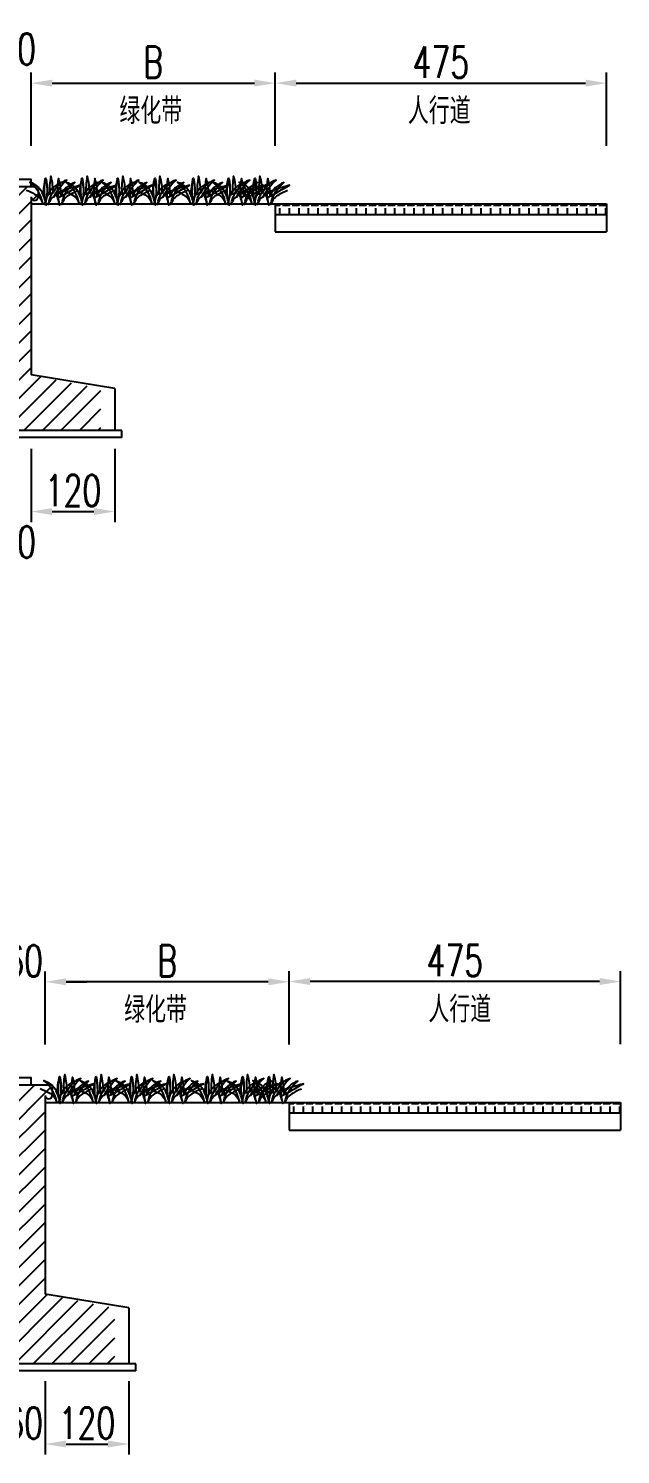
# Model space of a CAD drawing. Header units: millimetres. Extents: x -24222 to 32035, y -74604 to 14337.
# Drawn here: x 2894 to 3743, y 12237 to 14283 of the extents above; entities that cross this region are included whole.
import ezdxf
from ezdxf.enums import TextEntityAlignment as Align

# ---------------------------------------------------------------- set-up
doc = ezdxf.new("R2010")
doc.units = ezdxf.units.MM
doc.header["$LTSCALE"] = 0.25
doc.header["$MEASUREMENT"] = 0
for name, color, linetype in [('3', 3, 'Continuous'), ('填充', 8, 'Continuous'), ('文字', 7, 'Continuous'), ('标注', 7, 'Continuous'), ('次轮廓线', 7, 'Continuous'), ('轮廓线', 1, 'Continuous')]:
    doc.layers.add(name, color=color, linetype=linetype)
doc.styles.get("Standard").update_dxf_attribs({"font": 'simplex1.shx', "width": 0.7, "bigfont": 'hztxt.shx'})
doc.dimstyles.new('150', dxfattribs={"dimscale": 15, "dimtxt": 3, "dimasz": 2, "dimexe": 1, "dimexo": 1, "dimgap": 0.5, "dimtad": 1, "dimdec": 1, "dimdsep": 46, "dimtxsty": 'Standard', "dimcen": 0.5, "dimadec": 0, "dimazin": 0, "dimtfac": 1, "dimtdec": 1, "dimtofl": 0, "dimtmove": 2, "dimatfit": 3, "dimfxl": 0, "dimtolj": 1, "dimtzin": 0, "dimarcsym": 0})

# ---------------------------------------------------------------- blocks, each defined once
blk = doc.blocks.new('*D115')
at = {"layer": 'Defpoints', "color": 0}
for p in [(2857.9, 12527.4), (2917.9, 12467.4), (2917.9, 12252.2)]:
    blk.add_point(p, dxfattribs=at)
at = {"layer": '标注', "color": 0, "lineweight": -2}
for p, q in [((2857.9, 12342.2), (2857.9, 12237.2)), ((2917.9, 12342.2), (2917.9, 12237.2)), ((2827.9, 12252.2), (2797.9, 12252.2)), ((2947.9, 12252.2), (2977.9, 12252.2))]:
    blk.add_line(p, q, dxfattribs=at)
at = {"layer": '标注', "color": 0}
for points in [[(2827.9, 12257.2), (2827.9, 12247.2), (2857.9, 12252.2)], [(2947.9, 12257.2), (2947.9, 12247.2), (2917.9, 12252.2)]]:
    blk.add_solid(points, dxfattribs=at)
at = {"layer": '标注', "color": 0, "insert": (2887.9, 12282.2), "char_height": 45, "attachment_point": 5}
blk.add_mtext('\\A1;60', dxfattribs=at)
blk = doc.blocks.new('*D116')
at = {"layer": 'Defpoints', "color": 0}
for p in [(2917.9, 12467.4), (3037.9, 12367.4), (3037.9, 12252.2)]:
    blk.add_point(p, dxfattribs=at)
at = {"layer": '标注', "color": 0, "lineweight": -2}
for p, q in [((2917.9, 12342.2), (2917.9, 12237.2)), ((3037.9, 12342.2), (3037.9, 12237.2)), ((2947.9, 12252.2), (3007.9, 12252.2))]:
    blk.add_line(p, q, dxfattribs=at)
at = {"layer": '标注', "color": 0}
for points in [[(2947.9, 12257.2), (2947.9, 12247.2), (2917.9, 12252.2)], [(3007.9, 12257.2), (3007.9, 12247.2), (3037.9, 12252.2)]]:
    blk.add_solid(points, dxfattribs=at)
at = {"layer": '标注', "color": 0, "insert": (2977.9, 12282.2), "char_height": 45, "attachment_point": 5}
blk.add_mtext('\\A1;120', dxfattribs=at)
blk = doc.blocks.new('*D122')
at = {"layer": 'Defpoints', "color": 0}
for p in [(2917.9, 12915.3), (2857.9, 12537.4), (2917.9, 12467.4)]:
    blk.add_point(p, dxfattribs=at)
at = {"layer": '标注', "color": 0, "lineweight": -2}
for p, q in [((2857.9, 12825.3), (2857.9, 12930.3)), ((2917.9, 12825.3), (2917.9, 12930.3)), ((2827.9, 12915.3), (2797.9, 12915.3)), ((2947.9, 12915.3), (2977.9, 12915.3))]:
    blk.add_line(p, q, dxfattribs=at)
at = {"layer": '标注', "color": 0}
for points in [[(2827.9, 12920.3), (2827.9, 12910.3), (2857.9, 12915.3)], [(2947.9, 12920.3), (2947.9, 12910.3), (2917.9, 12915.3)]]:
    blk.add_solid(points, dxfattribs=at)
at = {"layer": '标注', "color": 0, "insert": (2887.9, 12945.3), "char_height": 45, "attachment_point": 5}
blk.add_mtext('\\A1;60', dxfattribs=at)
blk = doc.blocks.new('*D90')
at = {"color": 0, "lineweight": -2}
for p, q in [((3267.9, 12825.7), (3267.9, 12930.7)), ((3742.9, 12825.7), (3742.9, 12930.7)), ((3712.9, 12915.7), (3297.9, 12915.7))]:
    blk.add_line(p, q, dxfattribs=at)
at = {"color": 0}
for points in [[(3297.9, 12920.7), (3297.9, 12910.7), (3267.9, 12915.7)], [(3712.9, 12920.7), (3712.9, 12910.7), (3742.9, 12915.7)]]:
    blk.add_solid(points, dxfattribs=at)
at = {"layer": 'Defpoints', "color": 0}
for p in [(3267.9, 12915.7), (3267.9, 12742.4), (3742.9, 12742.4)]:
    blk.add_point(p, dxfattribs=at)
at = {"color": 0, "insert": (3505.4, 12945.7), "char_height": 45, "attachment_point": 5}
blk.add_mtext('\\A1;475', dxfattribs=at)
blk = doc.blocks.new('*D91')
at = {"color": 0, "lineweight": -2}
for p, q in [((2917.9, 12825.3), (2917.9, 12930.3)), ((3267.9, 12825.3), (3267.9, 12930.3)), ((3237.9, 12915.3), (2947.9, 12915.3))]:
    blk.add_line(p, q, dxfattribs=at)
at = {"color": 0}
for points in [[(2947.9, 12920.3), (2947.9, 12910.3), (2917.9, 12915.3)], [(3237.9, 12920.3), (3237.9, 12910.3), (3267.9, 12915.3)]]:
    blk.add_solid(points, dxfattribs=at)
at = {"layer": 'Defpoints', "color": 0}
for p in [(2917.9, 12915.3), (2917.9, 12742.4), (3267.9, 12742.4)]:
    blk.add_point(p, dxfattribs=at)
at = {"color": 0, "insert": (3092.9, 12945.3), "char_height": 45, "attachment_point": 5}
blk.add_mtext('\\A1;B', dxfattribs=at)
blk = doc.blocks.new('*D98')
at = {"layer": 'Defpoints', "color": 0}
for p in [(2857.9, 13846.2), (2897.9, 13786.2), (2897.9, 13589.9)]:
    blk.add_point(p, dxfattribs=at)
at = {"layer": '标注', "color": 0, "lineweight": -2}
for p, q in [((2857.9, 13679.9), (2857.9, 13574.9)), ((2897.9, 13679.9), (2897.9, 13574.9)), ((2827.9, 13589.9), (2797.9, 13589.9)), ((2927.9, 13589.9), (2957.9, 13589.9))]:
    blk.add_line(p, q, dxfattribs=at)
at = {"layer": '标注', "color": 0}
for points in [[(2827.9, 13594.9), (2827.9, 13584.9), (2857.9, 13589.9)], [(2927.9, 13594.9), (2927.9, 13584.9), (2897.9, 13589.9)]]:
    blk.add_solid(points, dxfattribs=at)
at = {"layer": '标注', "color": 0, "insert": (2877.9, 13546.2), "char_height": 45, "attachment_point": 5}
blk.add_mtext('\\A1;40', dxfattribs=at)
blk = doc.blocks.new('*D99')
at = {"layer": 'Defpoints', "color": 0}
for p in [(2897.9, 13786.2), (3017.9, 13706.2), (3017.9, 13589.9)]:
    blk.add_point(p, dxfattribs=at)
at = {"layer": '标注', "color": 0, "lineweight": -2}
for p, q in [((2897.9, 13679.9), (2897.9, 13574.9)), ((3017.9, 13679.9), (3017.9, 13574.9)), ((2927.9, 13589.9), (2987.9, 13589.9))]:
    blk.add_line(p, q, dxfattribs=at)
at = {"layer": '标注', "color": 0}
for points in [[(2927.9, 13594.9), (2927.9, 13584.9), (2897.9, 13589.9)], [(2987.9, 13594.9), (2987.9, 13584.9), (3017.9, 13589.9)]]:
    blk.add_solid(points, dxfattribs=at)
at = {"layer": '标注', "color": 0, "insert": (2957.9, 13619.9), "char_height": 45, "attachment_point": 5}
blk.add_mtext('\\A1;120', dxfattribs=at)
blk = doc.blocks.new('*D105')
at = {"layer": 'Defpoints', "color": 0}
for p in [(2897.9, 14204.5), (2857.9, 13856.2), (2897.9, 13786.2)]:
    blk.add_point(p, dxfattribs=at)
at = {"layer": '标注', "color": 0, "lineweight": -2}
for p, q in [((2857.9, 14114.5), (2857.9, 14219.5)), ((2897.9, 14114.5), (2897.9, 14219.5)), ((2827.9, 14204.5), (2797.9, 14204.5)), ((2927.9, 14204.5), (2957.9, 14204.5))]:
    blk.add_line(p, q, dxfattribs=at)
at = {"layer": '标注', "color": 0}
for points in [[(2827.9, 14209.5), (2827.9, 14199.5), (2857.9, 14204.5)], [(2927.9, 14209.5), (2927.9, 14199.5), (2897.9, 14204.5)]]:
    blk.add_solid(points, dxfattribs=at)
at = {"layer": '标注', "color": 0, "insert": (2877.9, 14253.3), "char_height": 45, "attachment_point": 5}
blk.add_mtext('\\A1;40', dxfattribs=at)
blk = doc.blocks.new('*D125')
at = {"layer": 'Defpoints', "color": 0}
for p in [(3247.9, 14204.5), (2897.9, 14056.2), (3247.9, 14031.2)]:
    blk.add_point(p, dxfattribs=at)
at = {"layer": '标注', "color": 0, "lineweight": -2}
for p, q in [((2897.9, 14114.5), (2897.9, 14219.5)), ((3247.9, 14114.5), (3247.9, 14219.5)), ((2927.9, 14204.5), (3217.9, 14204.5))]:
    blk.add_line(p, q, dxfattribs=at)
at = {"layer": '标注', "color": 0}
for points in [[(2927.9, 14209.5), (2927.9, 14199.5), (2897.9, 14204.5)], [(3217.9, 14209.5), (3217.9, 14199.5), (3247.9, 14204.5)]]:
    blk.add_solid(points, dxfattribs=at)
at = {"layer": '标注', "color": 0, "insert": (3072.9, 14234.5), "char_height": 45, "attachment_point": 5}
blk.add_mtext('\\A1;B', dxfattribs=at)
blk = doc.blocks.new('*D126')
at = {"layer": 'Defpoints', "color": 0}
for p in [(3722.9, 14204.5), (3247.9, 14031.2), (3722.9, 14031.2)]:
    blk.add_point(p, dxfattribs=at)
at = {"layer": '标注', "color": 0, "lineweight": -2}
for p, q in [((3247.9, 14114.5), (3247.9, 14219.5)), ((3722.9, 14114.5), (3722.9, 14219.5)), ((3277.9, 14204.5), (3692.9, 14204.5))]:
    blk.add_line(p, q, dxfattribs=at)
at = {"layer": '标注', "color": 0}
for points in [[(3277.9, 14209.5), (3277.9, 14199.5), (3247.9, 14204.5)], [(3692.9, 14209.5), (3692.9, 14199.5), (3722.9, 14204.5)]]:
    blk.add_solid(points, dxfattribs=at)
at = {"layer": '标注', "color": 0, "insert": (3485.4, 14234.5), "char_height": 45, "attachment_point": 5}
blk.add_mtext('\\A1;475', dxfattribs=at)

msp = doc.modelspace()

# ---------------------------------------------------------------- hatches: boundary and pattern name
at = {"layer": '填充'}
h = msp.add_hatch(dxfattribs=at)
h.set_pattern_fill('ANSI31', color=256, scale=150, style=0)
h.paths.add_polyline_path([(2997.868, 13766.236), (2897.868, 13786.236), (2897.868, 14041.236, 1), (2907.868, 14041.236), (2907.868, 14049.309, 0.04363622), (2902.75, 14056.236), (2897.868, 14056.236), (2857.868, 14056.236), (2857.868, 13877.419, -0.15786836), (2875.9, 13821.734, -0.72823779), (2703.796, 13766.236), (1482.868, 13766.236), (1482.868, 13706.236), (2997.868, 13706.236)])
h.paths.add_polyline_path([(2875.9, 13821.734, 0.15786836), (2857.868, 13877.419), (2857.868, 13846.236), (2847.868, 13846.236), (2838.88, 13766.236), (2703.796, 13766.236, 0.72823779)], flags=17)
h = msp.add_hatch(dxfattribs=at)
h.set_pattern_fill('ANGLE', color=256, scale=50, style=0)
h.set_pattern_definition([(180, (2965.737, 9381.389), (0, 13.75), [10, -3.75]), (90, (2965.737, 9381.389), (13.75, 8e-16), [10, -3.75])])
h.paths.add_polyline_path([(3247.868, 14031.236), (3247.868, 14016.236), (3722.868, 14016.236), (3722.868, 14031.236)])
h = msp.add_hatch(dxfattribs=at)
h.set_pattern_fill('ANSI31', color=256, scale=150, style=0)
h.paths.add_polyline_path([(3017.868, 12447.365), (2917.868, 12467.365), (2917.868, 12752.365, 1), (2927.868, 12752.365), (2927.868, 12760.439, 0.04363622), (2922.75, 12767.365), (2917.868, 12767.365), (2857.868, 12767.365), (2857.868, 12558.548, -0.15786836), (2875.9, 12502.864, -0.72823779), (2703.796, 12447.365), (1482.868, 12447.365), (1482.868, 12367.365), (3017.868, 12367.365)])
h.paths.add_polyline_path([(2875.9, 12502.864, 0.15786836), (2857.868, 12558.548), (2857.868, 12527.365), (2847.868, 12527.365), (2838.88, 12447.365), (2703.796, 12447.365, 0.72823779)], flags=17)
h = msp.add_hatch(dxfattribs=at)
h.set_pattern_fill('ANGLE', color=256, scale=50, style=0)
h.set_pattern_definition([(180, (2985.737, 8092.519), (0, 13.75), [10, -3.75]), (90, (2985.737, 8092.519), (13.75, 8e-16), [10, -3.75])])
h.paths.add_polyline_path([(3267.868, 12742.365), (3267.868, 12727.365), (3742.868, 12727.365), (3742.868, 12742.365)])

# ---------------------------------------------------------------- linework, layer by layer
for p, q in [((3247.868, 14016.236), (3722.868, 14016.236)), ((3247.868, 13991.236), (3722.868, 13991.236)), ((3267.868, 12727.365), (3742.868, 12727.365)), ((3267.868, 12702.365), (3742.868, 12702.365))]:
    msp.add_line(p, q)
for points in [[(2897.868, 14056.236), (2897.868, 14066.236), (2857.868, 14066.236), (2857.868, 14056.236)], [(2897.868, 12767.365), (2897.868, 12777.365), (2857.868, 12777.365), (2857.868, 12767.365)]]:
    msp.add_lwpolyline(points)
at = {"layer": '3', "color": 9}
for points in [[(2890.855, 14051.067, -0.0394978), (2902.561, 14045.397, -0.23208696), (2914.53, 14031.236, 0.19118665), (2895.937, 14062.616, -0.22671949), (2915.891, 14043.585, -0.09120295), (2919.065, 14068.28, -0.12390744), (2917.574, 14030.447, -0.06249468), (2923.369, 14048.37)], [(2946.264, 14050.231, 0.0394978), (2934.559, 14044.562, 0.23208696), (2922.589, 14030.4, -0.19118665), (2941.183, 14061.781, 0.22671949), (2921.229, 14042.749, 0.09120295), (2918.054, 14067.445, 0.12390744), (2919.546, 14029.611, 0.06249468), (2913.751, 14047.534)], [(2936.842, 14040.446, 0.01337501), (2968.191, 14057.97, 0.00149199), (2936.445, 14048.228, 0.302407), (2930.55, 14040.978, -0.10639958), (2949.143, 14065.447, 0.22671949), (2929.189, 14046.416, 0.09120295), (2926.015, 14071.111, 0.07428197), (2924.816, 14044.125)], [(2965.431, 14050.231, 0.0394978), (2953.726, 14044.562, 0.23208696), (2941.756, 14030.4, -0.19118665), (2960.35, 14061.781, 0.22671949), (2940.396, 14042.749, 0.09120295), (2937.221, 14067.445, 0.12390744), (2938.713, 14029.611, 0.06249468), (2932.918, 14047.534)], [(2943.014, 14051.067, -0.0394978), (2954.72, 14045.397, -0.23208696), (2966.689, 14031.236, 0.19118665), (2948.095, 14062.616, -0.22671949), (2968.049, 14043.585, -0.09120295), (2971.224, 14068.28, -0.12390744), (2969.733, 14030.447, -0.06249468), (2975.527, 14048.37)], [(2998.423, 14050.231, 0.0394978), (2986.717, 14044.562, 0.23208696), (2974.748, 14030.4, -0.19118665), (2993.342, 14061.781, 0.22671949), (2973.387, 14042.749, 0.09120295), (2970.213, 14067.445, 0.12390744), (2971.704, 14029.611, 0.06249468), (2965.909, 14047.534)], [(2989, 14040.446, 0.01337501), (3020.349, 14057.97, 0.00149199), (2988.604, 14048.228, 0.302407), (2982.708, 14040.978, -0.10639958), (3001.302, 14065.447, 0.22671949), (2981.348, 14046.416, 0.09120295), (2978.173, 14071.111, 0.07428197), (2976.975, 14044.125)], [(3017.59, 14050.231, 0.0394978), (3005.884, 14044.562, 0.23208696), (2993.915, 14030.4, -0.19118665), (3012.509, 14061.781, 0.22671949), (2992.554, 14042.749, 0.09120295), (2989.38, 14067.445, 0.12390744), (2990.871, 14029.611, 0.06249468), (2985.077, 14047.534)], [(2994.163, 14051.067, -0.0394978), (3005.868, 14045.397, -0.23208696), (3017.838, 14031.236, 0.19118665), (2999.244, 14062.616, -0.22671949), (3019.198, 14043.585, -0.09120295), (3022.373, 14068.28, -0.12390744), (3020.881, 14030.447, -0.06249468), (3026.676, 14048.37)], [(3049.572, 14050.231, 0.0394978), (3037.866, 14044.562, 0.23208696), (3025.897, 14030.4, -0.19118665), (3044.49, 14061.781, 0.22671949), (3024.536, 14042.749, 0.09120295), (3021.362, 14067.445, 0.12390744), (3022.853, 14029.611, 0.06249468), (3017.058, 14047.534)], [(3040.149, 14040.446, 0.01337501), (3071.498, 14057.97, 0.00149199), (3039.753, 14048.228, 0.302407), (3033.857, 14040.978, -0.10639958), (3052.451, 14065.447, 0.22671949), (3032.496, 14046.416, 0.09120295), (3029.322, 14071.111, 0.07428197), (3028.124, 14044.125)], [(3068.739, 14050.231, 0.0394978), (3057.033, 14044.562, 0.23208696), (3045.064, 14030.4, -0.19118665), (3063.657, 14061.781, 0.22671949), (3043.703, 14042.749, 0.09120295), (3040.529, 14067.445, 0.12390744), (3042.02, 14029.611, 0.06249468), (3036.225, 14047.534)], [(3047.455, 14051.067, -0.0394978), (3059.16, 14045.397, -0.23208696), (3071.13, 14031.236, 0.19118665), (3052.536, 14062.616, -0.22671949), (3072.49, 14043.585, -0.09120295), (3075.665, 14068.28, -0.12390744), (3074.173, 14030.447, -0.06249468), (3079.968, 14048.37)], [(3102.864, 14050.231, 0.0394978), (3091.158, 14044.562, 0.23208696), (3079.189, 14030.4, -0.19118665), (3097.782, 14061.781, 0.22671949), (3077.828, 14042.749, 0.09120295), (3074.654, 14067.445, 0.12390744), (3076.145, 14029.611, 0.06249468), (3070.35, 14047.534)], [(3093.441, 14040.446, 0.01337501), (3124.79, 14057.97, 0.00149199), (3093.045, 14048.228, 0.302407), (3087.149, 14040.978, -0.10639958), (3105.743, 14065.447, 0.22671949), (3085.789, 14046.416, 0.09120295), (3082.614, 14071.111, 0.07428197), (3081.416, 14044.125)], [(3122.031, 14050.231, 0.0394978), (3110.325, 14044.562, 0.23208696), (3098.356, 14030.4, -0.19118665), (3116.95, 14061.781, 0.22671949), (3096.995, 14042.749, 0.09120295), (3093.821, 14067.445, 0.12390744), (3095.312, 14029.611, 0.06249468), (3089.517, 14047.534)], [(3102.561, 14051.067, -0.0394978), (3114.267, 14045.397, -0.23208696), (3126.236, 14031.236, 0.19118665), (3107.642, 14062.616, -0.22671949), (3127.597, 14043.585, -0.09120295), (3130.771, 14068.28, -0.12390744), (3129.28, 14030.447, -0.06249468), (3135.074, 14048.37)], [(3157.97, 14050.231, 0.0394978), (3146.264, 14044.562, 0.23208696), (3134.295, 14030.4, -0.19118665), (3152.889, 14061.781, 0.22671949), (3132.935, 14042.749, 0.09120295), (3129.76, 14067.445, 0.12390744), (3131.251, 14029.611, 0.06249468), (3125.457, 14047.534)], [(3148.547, 14040.446, 0.01337501), (3179.896, 14057.97, 0.00149199), (3148.151, 14048.228, 0.302407), (3142.255, 14040.978, -0.10639958), (3160.849, 14065.447, 0.22671949), (3140.895, 14046.416, 0.09120295), (3137.72, 14071.111, 0.07428197), (3136.522, 14044.125)], [(3177.137, 14050.231, 0.0394978), (3165.431, 14044.562, 0.23208696), (3153.462, 14030.4, -0.19118665), (3172.056, 14061.781, 0.22671949), (3152.102, 14042.749, 0.09120295), (3148.927, 14067.445, 0.12390744), (3150.418, 14029.611, 0.06249468), (3144.624, 14047.534)], [(3153.075, 14051.067, -0.0394978), (3164.781, 14045.397, -0.23208696), (3176.75, 14031.236, 0.19118665), (3158.156, 14062.616, -0.22671949), (3178.11, 14043.585, -0.09120295), (3181.285, 14068.28, -0.12390744), (3179.793, 14030.447, -0.06249468), (3185.588, 14048.37)], [(3208.484, 14050.231, 0.0394978), (3196.778, 14044.562, 0.23208696), (3184.809, 14030.4, -0.19118665), (3203.403, 14061.781, 0.22671949), (3183.448, 14042.749, 0.09120295), (3180.274, 14067.445, 0.12390744), (3181.765, 14029.611, 0.06249468), (3175.97, 14047.534)], [(3199.061, 14040.446, 0.01337501), (3230.41, 14057.97, 0.00149199), (3198.665, 14048.228, 0.302407), (3192.769, 14040.978, -0.10639958), (3211.363, 14065.447, 0.22671949), (3191.409, 14046.416, 0.09120295), (3188.234, 14071.111, 0.07428197), (3187.036, 14044.125)], [(3190.834, 14051.067, -0.0394978), (3202.54, 14045.397, -0.23208696), (3214.509, 14031.236, 0.19118665), (3195.915, 14062.616, -0.22671949), (3215.869, 14043.585, -0.09120295), (3219.044, 14068.28, -0.12390744), (3217.552, 14030.447, -0.06249468), (3223.347, 14048.37)], [(3227.651, 14050.231, 0.0394978), (3215.945, 14044.562, 0.23208696), (3203.976, 14030.4, -0.19118665), (3222.57, 14061.781, 0.22671949), (3202.615, 14042.749, 0.09120295), (3199.441, 14067.445, 0.12390744), (3200.932, 14029.611, 0.06249468), (3195.137, 14047.534)], [(3246.243, 14050.231, 0.0394978), (3234.537, 14044.562, 0.23208696), (3222.568, 14030.4, -0.19118665), (3241.162, 14061.781, 0.22671949), (3221.207, 14042.749, 0.09120295), (3218.033, 14067.445, 0.12390744), (3219.524, 14029.611, 0.06249468), (3213.729, 14047.534)], [(3236.82, 14040.446, 0.01337501), (3268.169, 14057.97, 0.00149199), (3236.424, 14048.228, 0.302407), (3230.528, 14040.978, -0.10639958), (3249.122, 14065.447, 0.22671949), (3229.168, 14046.416, 0.09120295), (3225.993, 14071.111, 0.07428197), (3224.795, 14044.125)], [(3265.41, 14050.231, 0.0394978), (3253.704, 14044.562, 0.23208696), (3241.735, 14030.4, -0.19118665), (3260.329, 14061.781, 0.22671949), (3240.374, 14042.749, 0.09120295), (3237.2, 14067.445, 0.12390744), (3238.691, 14029.611, 0.06249468), (3232.896, 14047.534)], [(2910.855, 12762.196, -0.0394978), (2922.561, 12756.527, -0.23208696), (2934.53, 12742.365, 0.19118665), (2915.937, 12773.746, -0.22671949), (2935.891, 12754.714, -0.09120295), (2939.065, 12779.41, -0.12390744), (2937.574, 12741.576, -0.06249468), (2943.369, 12759.499)], [(2966.264, 12761.361, 0.0394978), (2954.559, 12755.691, 0.23208696), (2942.589, 12741.53, -0.19118665), (2961.183, 12772.91, 0.22671949), (2941.229, 12753.879, 0.09120295), (2938.054, 12778.574, 0.12390744), (2939.546, 12740.741, 0.06249468), (2933.751, 12758.663)], [(2956.842, 12751.575, 0.01337501), (2988.191, 12769.1, 0.00149199), (2956.445, 12759.358, 0.302407), (2950.55, 12752.107, -0.10639958), (2969.143, 12776.577, 0.22671949), (2949.189, 12757.545, 0.09120295), (2946.015, 12782.241, 0.07428197), (2944.816, 12755.255)], [(2985.431, 12761.361, 0.0394978), (2973.726, 12755.691, 0.23208696), (2961.756, 12741.53, -0.19118665), (2980.35, 12772.91, 0.22671949), (2960.396, 12753.879, 0.09120295), (2957.221, 12778.574, 0.12390744), (2958.713, 12740.741, 0.06249468), (2952.918, 12758.663)], [(2963.014, 12762.196, -0.0394978), (2974.72, 12756.527, -0.23208696), (2986.689, 12742.365, 0.19118665), (2968.095, 12773.746, -0.22671949), (2988.049, 12754.714, -0.09120295), (2991.224, 12779.41, -0.12390744), (2989.733, 12741.576, -0.06249468), (2995.527, 12759.499)], [(3018.423, 12761.361, 0.0394978), (3006.717, 12755.691, 0.23208696), (2994.748, 12741.53, -0.19118665), (3013.342, 12772.91, 0.22671949), (2993.387, 12753.879, 0.09120295), (2990.213, 12778.574, 0.12390744), (2991.704, 12740.741, 0.06249468), (2985.909, 12758.663)], [(3009, 12751.575, 0.01337501), (3040.349, 12769.1, 0.00149199), (3008.604, 12759.358, 0.302407), (3002.708, 12752.107, -0.10639958), (3021.302, 12776.577, 0.22671949), (3001.348, 12757.545, 0.09120295), (2998.173, 12782.241, 0.07428197), (2996.975, 12755.255)], [(3037.59, 12761.361, 0.0394978), (3025.884, 12755.691, 0.23208696), (3013.915, 12741.53, -0.19118665), (3032.509, 12772.91, 0.22671949), (3012.554, 12753.879, 0.09120295), (3009.38, 12778.574, 0.12390744), (3010.871, 12740.741, 0.06249468), (3005.077, 12758.663)], [(3014.163, 12762.196, -0.0394978), (3025.868, 12756.527, -0.23208696), (3037.838, 12742.365, 0.19118665), (3019.244, 12773.746, -0.22671949), (3039.198, 12754.714, -0.09120295), (3042.373, 12779.41, -0.12390744), (3040.881, 12741.576, -0.06249468), (3046.676, 12759.499)], [(3069.572, 12761.361, 0.0394978), (3057.866, 12755.691, 0.23208696), (3045.897, 12741.53, -0.19118665), (3064.49, 12772.91, 0.22671949), (3044.536, 12753.879, 0.09120295), (3041.362, 12778.574, 0.12390744), (3042.853, 12740.741, 0.06249468), (3037.058, 12758.663)], [(3060.149, 12751.575, 0.01337501), (3091.498, 12769.1, 0.00149199), (3059.753, 12759.358, 0.302407), (3053.857, 12752.107, -0.10639958), (3072.451, 12776.577, 0.22671949), (3052.496, 12757.545, 0.09120295), (3049.322, 12782.241, 0.07428197), (3048.124, 12755.255)], [(3088.739, 12761.361, 0.0394978), (3077.033, 12755.691, 0.23208696), (3065.064, 12741.53, -0.19118665), (3083.657, 12772.91, 0.22671949), (3063.703, 12753.879, 0.09120295), (3060.529, 12778.574, 0.12390744), (3062.02, 12740.741, 0.06249468), (3056.225, 12758.663)], [(3067.455, 12762.196, -0.0394978), (3079.16, 12756.527, -0.23208696), (3091.13, 12742.365, 0.19118665), (3072.536, 12773.746, -0.22671949), (3092.49, 12754.714, -0.09120295), (3095.665, 12779.41, -0.12390744), (3094.173, 12741.576, -0.06249468), (3099.968, 12759.499)], [(3122.864, 12761.361, 0.0394978), (3111.158, 12755.691, 0.23208696), (3099.189, 12741.53, -0.19118665), (3117.782, 12772.91, 0.22671949), (3097.828, 12753.879, 0.09120295), (3094.654, 12778.574, 0.12390744), (3096.145, 12740.741, 0.06249468), (3090.35, 12758.663)], [(3113.441, 12751.575, 0.01337501), (3144.79, 12769.1, 0.00149199), (3113.045, 12759.358, 0.302407), (3107.149, 12752.107, -0.10639958), (3125.743, 12776.577, 0.22671949), (3105.789, 12757.545, 0.09120295), (3102.614, 12782.241, 0.07428197), (3101.416, 12755.255)], [(3142.031, 12761.361, 0.0394978), (3130.325, 12755.691, 0.23208696), (3118.356, 12741.53, -0.19118665), (3136.95, 12772.91, 0.22671949), (3116.995, 12753.879, 0.09120295), (3113.821, 12778.574, 0.12390744), (3115.312, 12740.741, 0.06249468), (3109.517, 12758.663)], [(3122.561, 12762.196, -0.0394978), (3134.267, 12756.527, -0.23208696), (3146.236, 12742.365, 0.19118665), (3127.642, 12773.746, -0.22671949), (3147.597, 12754.714, -0.09120295), (3150.771, 12779.41, -0.12390744), (3149.28, 12741.576, -0.06249468), (3155.074, 12759.499)], [(3177.97, 12761.361, 0.0394978), (3166.264, 12755.691, 0.23208696), (3154.295, 12741.53, -0.19118665), (3172.889, 12772.91, 0.22671949), (3152.935, 12753.879, 0.09120295), (3149.76, 12778.574, 0.12390744), (3151.251, 12740.741, 0.06249468), (3145.457, 12758.663)], [(3168.547, 12751.575, 0.01337501), (3199.896, 12769.1, 0.00149199), (3168.151, 12759.358, 0.302407), (3162.255, 12752.107, -0.10639958), (3180.849, 12776.577, 0.22671949), (3160.895, 12757.545, 0.09120295), (3157.72, 12782.241, 0.07428197), (3156.522, 12755.255)], [(3197.137, 12761.361, 0.0394978), (3185.431, 12755.691, 0.23208696), (3173.462, 12741.53, -0.19118665), (3192.056, 12772.91, 0.22671949), (3172.102, 12753.879, 0.09120295), (3168.927, 12778.574, 0.12390744), (3170.418, 12740.741, 0.06249468), (3164.624, 12758.663)], [(3173.075, 12762.196, -0.0394978), (3184.781, 12756.527, -0.23208696), (3196.75, 12742.365, 0.19118665), (3178.156, 12773.746, -0.22671949), (3198.11, 12754.714, -0.09120295), (3201.285, 12779.41, -0.12390744), (3199.793, 12741.576, -0.06249468), (3205.588, 12759.499)], [(3228.484, 12761.361, 0.0394978), (3216.778, 12755.691, 0.23208696), (3204.809, 12741.53, -0.19118665), (3223.403, 12772.91, 0.22671949), (3203.448, 12753.879, 0.09120295), (3200.274, 12778.574, 0.12390744), (3201.765, 12740.741, 0.06249468), (3195.97, 12758.663)], [(3219.061, 12751.575, 0.01337501), (3250.41, 12769.1, 0.00149199), (3218.665, 12759.358, 0.302407), (3212.769, 12752.107, -0.10639958), (3231.363, 12776.577, 0.22671949), (3211.409, 12757.545, 0.09120295), (3208.234, 12782.241, 0.07428197), (3207.036, 12755.255)], [(3210.834, 12762.196, -0.0394978), (3222.54, 12756.527, -0.23208696), (3234.509, 12742.365, 0.19118665), (3215.915, 12773.746, -0.22671949), (3235.869, 12754.714, -0.09120295), (3239.044, 12779.41, -0.12390744), (3237.552, 12741.576, -0.06249468), (3243.347, 12759.499)], [(3247.651, 12761.361, 0.0394978), (3235.945, 12755.691, 0.23208696), (3223.976, 12741.53, -0.19118665), (3242.57, 12772.91, 0.22671949), (3222.615, 12753.879, 0.09120295), (3219.441, 12778.574, 0.12390744), (3220.932, 12740.741, 0.06249468), (3215.137, 12758.663)], [(3266.243, 12761.361, 0.0394978), (3254.537, 12755.691, 0.23208696), (3242.568, 12741.53, -0.19118665), (3261.162, 12772.91, 0.22671949), (3241.207, 12753.879, 0.09120295), (3238.033, 12778.574, 0.12390744), (3239.524, 12740.741, 0.06249468), (3233.729, 12758.663)], [(3256.82, 12751.575, 0.01337501), (3288.169, 12769.1, 0.00149199), (3256.424, 12759.358, 0.302407), (3250.528, 12752.107, -0.10639958), (3269.122, 12776.577, 0.22671949), (3249.168, 12757.545, 0.09120295), (3245.993, 12782.241, 0.07428197), (3244.795, 12755.255)], [(3285.41, 12761.361, 0.0394978), (3273.704, 12755.691, 0.23208696), (3261.735, 12741.53, -0.19118665), (3280.329, 12772.91, 0.22671949), (3260.374, 12753.879, 0.09120295), (3257.2, 12778.574, 0.12390744), (3258.691, 12740.741, 0.06249468), (3252.896, 12758.663)]]:
    msp.add_lwpolyline(points, format="xyb", dxfattribs=at)
at = {"layer": '次轮廓线'}
for p, q in [((3027.868, 13696.236), (3027.868, 13706.236)), ((3027.868, 13696.236), (-62.132, 13696.236)), ((3047.868, 12357.365), (-82.132, 12357.365)), ((3047.868, 12357.365), (3047.868, 12367.365))]:
    msp.add_line(p, q, dxfattribs=at)
at = {"layer": '轮廓线'}
for p, q in [((2857.868, 14056.236), (2897.868, 14056.236)), ((2897.868, 14056.236), (2907.868, 14056.236)), ((2907.868, 14056.236), (2907.868, 14046.236)), ((2907.868, 14056.236), (2907.868, 14041.236)), ((2897.868, 14041.236), (2897.868, 13786.236)), ((2897.868, 14031.236), (3722.868, 14031.236)), ((3247.868, 14031.236), (3247.868, 13991.236)), ((3722.868, 14031.236), (3722.868, 13991.236)), ((3017.868, 13766.236), (2897.868, 13786.236)), ((3017.868, 13766.236), (3017.868, 13706.236)), ((3027.868, 13706.236), (-62.132, 13706.236)), ((2857.868, 12767.365), (2917.868, 12767.365)), ((2917.868, 12767.365), (2927.868, 12767.365)), ((2927.868, 12767.365), (2927.868, 12752.365)), ((2917.868, 12752.365), (2917.868, 12467.365)), ((2917.868, 12742.365), (3742.868, 12742.365)), ((3267.868, 12742.365), (3267.868, 12702.365)), ((3742.868, 12742.365), (3742.868, 12702.365)), ((3037.868, 12447.365), (2917.868, 12467.365)), ((3037.868, 12447.365), (3037.868, 12367.365)), ((3047.868, 12367.365), (-82.132, 12367.365))]:
    msp.add_line(p, q, dxfattribs=at)
for centre in [(2902.868, 14041.236), (2922.868, 12752.365)]:
    msp.add_arc(centre, 5, 180, 0, dxfattribs=at)

# ---------------------------------------------------------------- texts
at = {"width": 0.8}
for s, p in [('绿化带', (3069.443, 14164.46)), ('绿化带', (3076.294, 12875.191)), ('人行道', (3512.449, 12875.589))]:
    msp.add_text(s, height=37.5, dxfattribs=at).set_placement(p, align=Align.MIDDLE_CENTER)
at = {"layer": '文字', "width": 0.8}
msp.add_text('人行道', height=37.5, dxfattribs=at).set_placement((3483.04, 14164.46), align=Align.MIDDLE_CENTER)

# ---------------------------------------------------------------- dimensions: what is measured, and where the dimension line sits
dim = msp.add_linear_dim(base=(2917.868, 12915.279), p1=(3267.868, 12742.365), p2=(2917.868, 12742.365), angle=180, text='B', dimstyle='150')
dim.commit()
dim.dimension.update_dxf_attribs({"geometry": '*D91', "text_midpoint": (3092.868, 12945.279)})
dim = msp.add_linear_dim(base=(3267.868, 12915.677), p1=(3742.868, 12742.365), p2=(3267.868, 12742.365), angle=180, dimstyle='150')
dim.commit()
dim.dimension.update_dxf_attribs({"geometry": '*D90', "text_midpoint": (3505.368, 12945.677)})
at = {"layer": '标注'}
for base, p1, p2, picture, middle in [((2897.868, 14204.548), (2857.868, 13856.236), (2897.868, 13786.236), '*D105', (2877.868, 14253.298)), ((3722.868, 14204.548), (3247.868, 14031.236), (3722.868, 14031.236), '*D126', (3485.368, 14234.548)), ((3017.868, 13589.923), (2897.868, 13786.236), (3017.868, 13706.236), '*D99', (2957.868, 13619.923)), ((2917.868, 12915.279), (2857.868, 12537.365), (2917.868, 12467.365), '*D122', (2887.868, 12945.279)), ((2917.868, 12252.205), (2857.868, 12527.365), (2917.868, 12467.365), '*D115', (2887.868, 12282.205)), ((3037.868, 12252.205), (2917.868, 12467.365), (3037.868, 12367.365), '*D116', (2977.868, 12282.205))]:
    dim = msp.add_linear_dim(base=base, p1=p1, p2=p2, dimstyle='150', dxfattribs=at)
    dim.commit()
    dim.dimension.update_dxf_attribs({"geometry": picture, "text_midpoint": middle})
dim = msp.add_linear_dim(base=(3247.868, 14204.548), p1=(2897.868, 14056.236), p2=(3247.868, 14031.236), text='B', dimstyle='150', dxfattribs=at)
dim.commit()
dim.dimension.update_dxf_attribs({"geometry": '*D125', "text_midpoint": (3072.868, 14234.548)})
dim = msp.add_linear_dim(base=(2897.868, 13589.923), p1=(2857.868, 13846.236), p2=(2897.868, 13786.236), dimstyle='150', dxfattribs=at)
dim.commit()
dim.dimension.update_dxf_attribs({"geometry": '*D98', "text_midpoint": (2877.868, 13546.209), "dimtype": 160})

doc.saveas('drawing.dxf')
